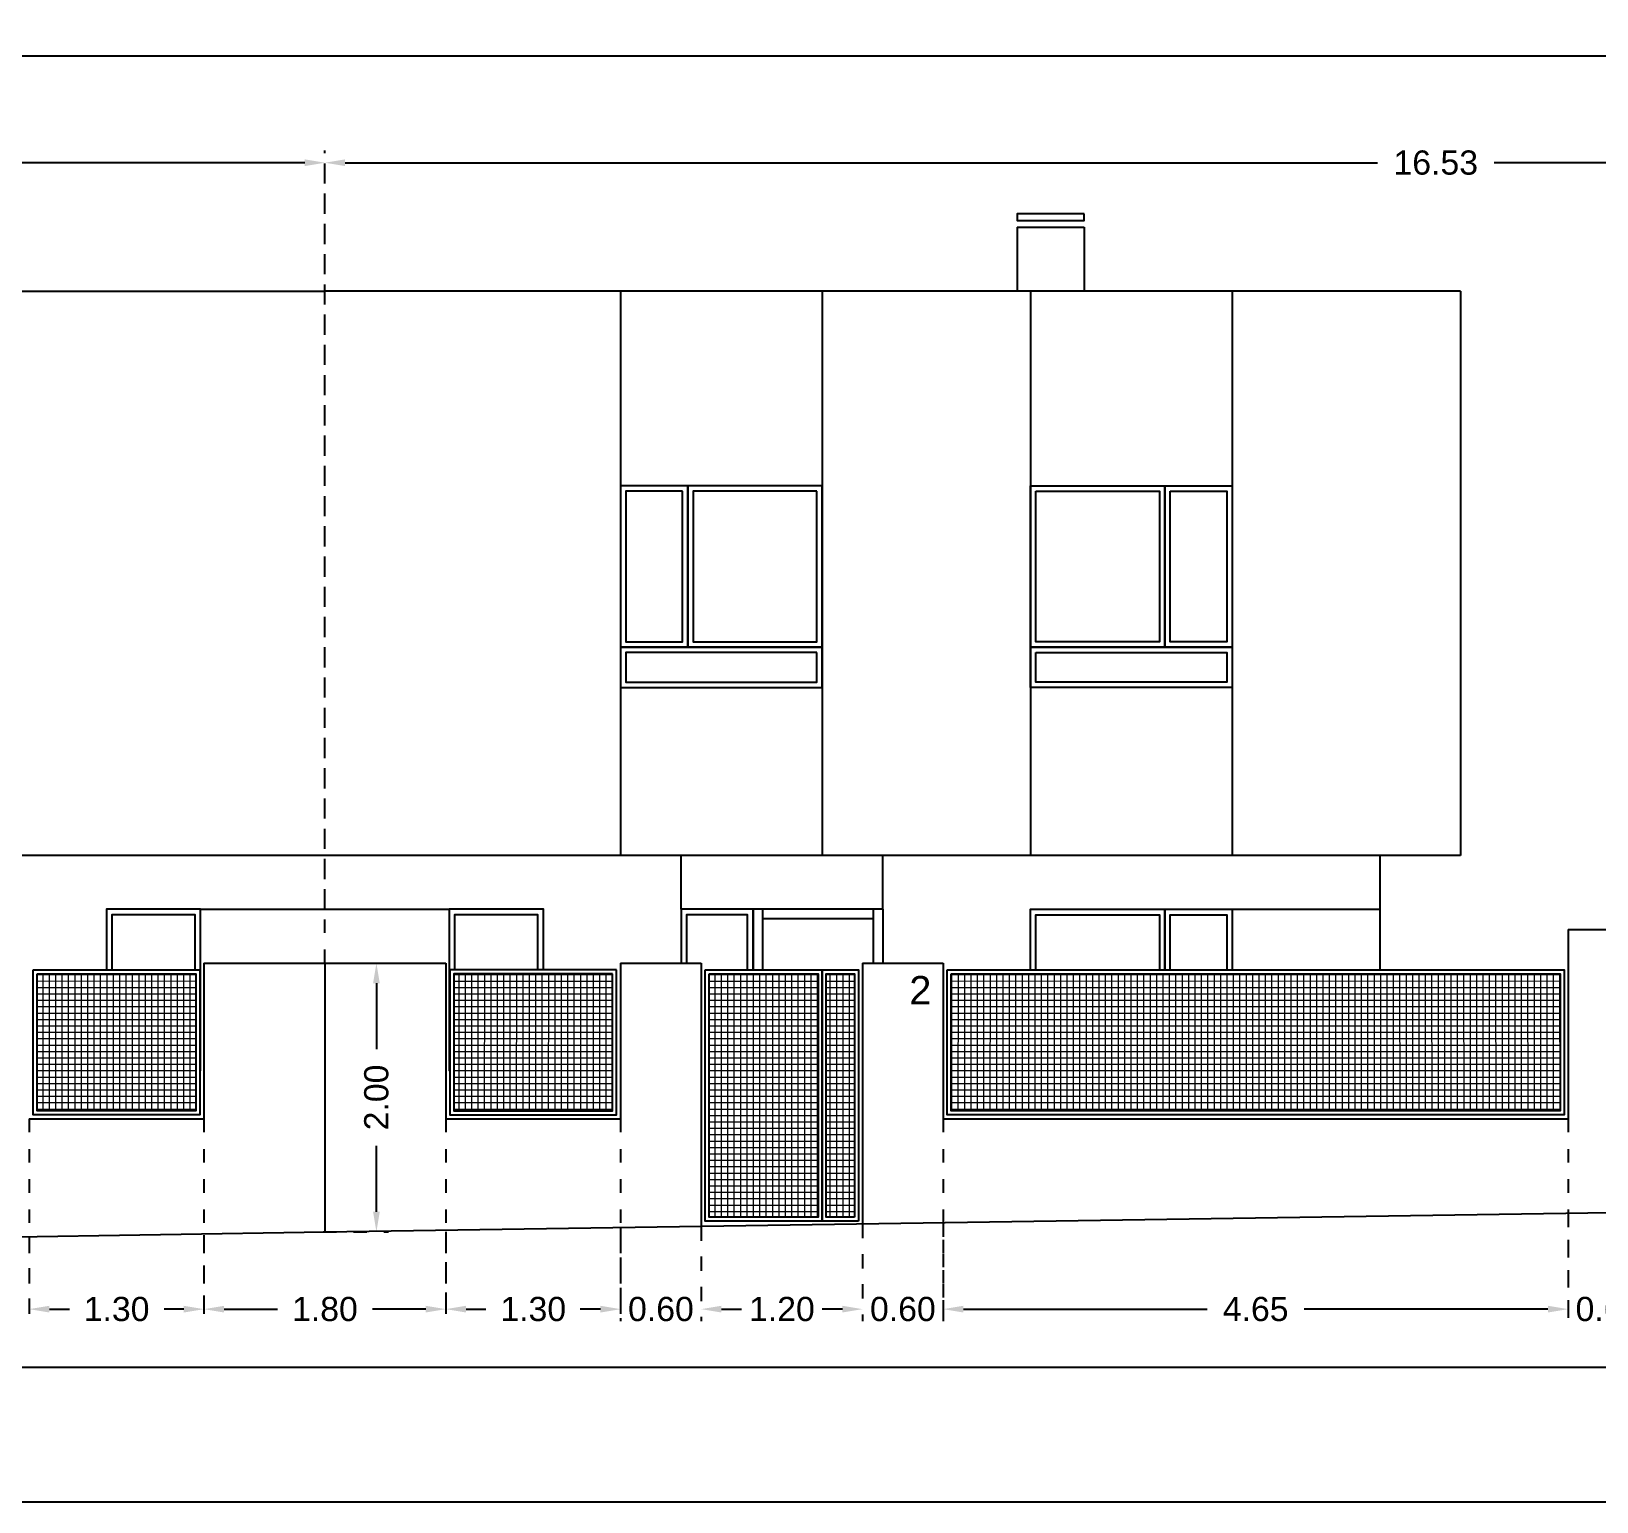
# Model space of a CAD drawing. Header units: millimetres. Extents: x 441061 to 442903, y 4515148 to 4515613.
# Drawn here: x 442279.46 to 442291.1, y 4515512.45 to 4515523.39 of the extents above; entities that cross this region are included whole.
import ezdxf
from ezdxf.enums import TextEntityAlignment as Align

# ---------------------------------------------------------------- set-up
doc = ezdxf.new("R2010")
doc.units = ezdxf.units.MM
doc.linetypes.add('CONTINUA', pattern=[0])
doc.linetypes.add('PUNTOS2', pattern=[0.125, 0, -0.125])
for name, color, linetype in [('01_alzado', 5, 'CONTINUA'), ('01_cotas', 254, 'Continuous'), ('01_ejes', 10, 'Continuous'), ('01_retranqueo', 250, 'Continuous'), ('01_seccion', 7, 'CONTINUA'), ('01_textos', 7, 'Continuous'), ('01_verjas', 254, 'Continuous')]:
    doc.layers.add(name, color=color, linetype=linetype)
doc.layers.add('01_cartela', color=6, linetype='Continuous', plot=False)
doc.layers.add('01_muebles_B', color=254, linetype='Continuous', lineweight=5)
doc.styles.add('Estilo1', font='swissel.ttf')
doc.styles.add('ROMANS', font='romans')
doc.dimstyles.new('DECIMAL-50', dxfattribs={"dimtxt": 0.08, "dimasz": 0.15, "dimexe": 0.09, "dimexo": 0, "dimgap": 0.09, "dimtad": 0, "dimzin": 0, "dimdsep": 46, "dimtxsty": 'ROMANS', "dimcen": 0.09, "dimclrt": 6, "dimadec": 0, "dimazin": 0, "dimtfac": 1.38, "dimtix": 1, "dimtofl": 0, "dimtmove": 2, "dimatfit": 3, "dimldrblk": 'OBLIQUE', "dimfxl": 1, "dimtolj": 1, "dimtzin": 0, "dimarcsym": 0})
pattern_1 = [(90, (174.572723, 0), (-0.047625, 1e-17), []), (180, (174.572723, 0), (-1e-17, -0.047625), [])]

# ---------------------------------------------------------------- blocks, each defined once
blk = doc.blocks.new('*D388')
at = {"layer": '01_cotas', "color": 0, "linetype": 'PUNTOS2', "lineweight": -2, "transparency": 16777216}
for p, q in [((442279.441, 4515515.296), (442279.441, 4515513.79)), ((442278.841, 4515514.401), (442278.841, 4515513.79))]:
    blk.add_line(p, q, dxfattribs=at)
at = {"layer": '01_cotas', "color": 0, "lineweight": -2, "transparency": 16777216}
for p, q in [((442278.691, 4515513.88), (442278.541, 4515513.88)), ((442279.591, 4515513.88), (442279.741, 4515513.88))]:
    blk.add_line(p, q, dxfattribs=at)
at = {"layer": '01_cotas', "color": 0, "transparency": 16777216}
for points in [[(442278.691, 4515513.905), (442278.691, 4515513.855), (442278.841, 4515513.88)], [(442279.591, 4515513.905), (442279.591, 4515513.855), (442279.441, 4515513.88)]]:
    blk.add_solid(points, dxfattribs=at)
at = {"layer": '01_cotas', "color": 7, "transparency": 16777216, "insert": (442279.141, 4515513.88), "char_height": 0.18, "attachment_point": 5, "style": 'Estilo1'}
blk.add_mtext('\\A1;0.60', dxfattribs=at)
blk = doc.blocks.new('*D389')
at = {"layer": '01_cotas', "color": 0, "linetype": 'PUNTOS2', "lineweight": -2, "transparency": 16777216}
for p, q in [((442266.411, 4515516.305), (442266.411, 4515522.5)), ((442281.641, 4515516.455), (442281.641, 4515522.5))]:
    blk.add_line(p, q, dxfattribs=at)
at = {"layer": '01_cotas', "color": 0, "lineweight": -2, "transparency": 16777216}
for p, q in [((442266.561, 4515522.41), (442273.592, 4515522.41)), ((442281.491, 4515522.41), (442274.46, 4515522.41))]:
    blk.add_line(p, q, dxfattribs=at)
at = {"layer": '01_cotas', "color": 0, "transparency": 16777216}
for points in [[(442266.561, 4515522.435), (442266.561, 4515522.385), (442266.411, 4515522.41)], [(442281.491, 4515522.435), (442281.491, 4515522.385), (442281.641, 4515522.41)]]:
    blk.add_solid(points, dxfattribs=at)
at = {"layer": '01_cotas', "color": 7, "transparency": 16777216, "insert": (442274.026, 4515522.41), "char_height": 0.18, "attachment_point": 5, "style": 'Estilo1'}
blk.add_mtext('\\A1;15.23', dxfattribs=at)
blk = doc.blocks.new('*D390')
at = {"layer": '01_cotas', "color": 0, "linetype": 'PUNTOS2', "lineweight": -2, "transparency": 16777216}
for p, q in [((442281.641, 4515516.855), (442281.641, 4515522.5)), ((442298.171, 4515516.805), (442298.171, 4515522.5))]:
    blk.add_line(p, q, dxfattribs=at)
at = {"layer": '01_cotas', "color": 0, "lineweight": -2, "transparency": 16777216}
for p, q in [((442281.791, 4515522.41), (442289.472, 4515522.41)), ((442298.021, 4515522.41), (442290.34, 4515522.41))]:
    blk.add_line(p, q, dxfattribs=at)
at = {"layer": '01_cotas', "color": 0, "transparency": 16777216}
for points in [[(442281.791, 4515522.435), (442281.791, 4515522.385), (442281.641, 4515522.41)], [(442298.021, 4515522.435), (442298.021, 4515522.385), (442298.171, 4515522.41)]]:
    blk.add_solid(points, dxfattribs=at)
at = {"layer": '01_cotas', "color": 7, "transparency": 16777216, "insert": (442289.906, 4515522.41), "char_height": 0.18, "attachment_point": 5, "style": 'Estilo1'}
blk.add_mtext('\\A1;16.53', dxfattribs=at)
blk = doc.blocks.new('*D391')
at = {"layer": '01_cotas', "color": 0, "linetype": 'PUNTOS2', "lineweight": -2, "transparency": 16777216}
for p, q in [((442280.741, 4515515.296), (442280.741, 4515513.79)), ((442279.441, 4515514.41), (442279.441, 4515513.79))]:
    blk.add_line(p, q, dxfattribs=at)
at = {"layer": '01_cotas', "color": 0, "lineweight": -2, "transparency": 16777216}
for p, q in [((442279.591, 4515513.88), (442279.738, 4515513.88)), ((442280.591, 4515513.88), (442280.445, 4515513.88))]:
    blk.add_line(p, q, dxfattribs=at)
at = {"layer": '01_cotas', "color": 0, "transparency": 16777216}
for points in [[(442279.591, 4515513.905), (442279.591, 4515513.855), (442279.441, 4515513.88)], [(442280.591, 4515513.905), (442280.591, 4515513.855), (442280.741, 4515513.88)]]:
    blk.add_solid(points, dxfattribs=at)
at = {"layer": '01_cotas', "color": 7, "transparency": 16777216, "insert": (442280.091, 4515513.88), "char_height": 0.18, "attachment_point": 5, "style": 'Estilo1'}
blk.add_mtext('\\A1;1.30', dxfattribs=at)
blk = doc.blocks.new('*D392')
at = {"layer": '01_cotas', "color": 0, "linetype": 'PUNTOS2', "lineweight": -2, "transparency": 16777216}
for p, q in [((442282.541, 4515515.296), (442282.541, 4515513.79)), ((442280.741, 4515514.431), (442280.741, 4515513.79))]:
    blk.add_line(p, q, dxfattribs=at)
at = {"layer": '01_cotas', "color": 0, "lineweight": -2, "transparency": 16777216}
for p, q in [((442280.891, 4515513.88), (442281.288, 4515513.88)), ((442282.391, 4515513.88), (442281.995, 4515513.88))]:
    blk.add_line(p, q, dxfattribs=at)
at = {"layer": '01_cotas', "color": 0, "transparency": 16777216}
for points in [[(442280.891, 4515513.905), (442280.891, 4515513.855), (442280.741, 4515513.88)], [(442282.391, 4515513.905), (442282.391, 4515513.855), (442282.541, 4515513.88)]]:
    blk.add_solid(points, dxfattribs=at)
at = {"layer": '01_cotas', "color": 7, "transparency": 16777216, "insert": (442281.641, 4515513.88), "char_height": 0.18, "attachment_point": 5, "style": 'Estilo1'}
blk.add_mtext('\\A1;1.80', dxfattribs=at)
blk = doc.blocks.new('*D393')
at = {"layer": '01_cotas', "color": 0, "linetype": 'PUNTOS2', "lineweight": -2, "transparency": 16777216}
for p, q in [((442283.841, 4515515.296), (442283.841, 4515513.79)), ((442282.541, 4515514.455), (442282.541, 4515513.79))]:
    blk.add_line(p, q, dxfattribs=at)
at = {"layer": '01_cotas', "color": 0, "lineweight": -2, "transparency": 16777216}
for p, q in [((442282.691, 4515513.88), (442282.838, 4515513.88)), ((442283.691, 4515513.88), (442283.545, 4515513.88))]:
    blk.add_line(p, q, dxfattribs=at)
at = {"layer": '01_cotas', "color": 0, "transparency": 16777216}
for points in [[(442282.691, 4515513.905), (442282.691, 4515513.855), (442282.541, 4515513.88)], [(442283.691, 4515513.905), (442283.691, 4515513.855), (442283.841, 4515513.88)]]:
    blk.add_solid(points, dxfattribs=at)
at = {"layer": '01_cotas', "color": 7, "transparency": 16777216, "insert": (442283.191, 4515513.88), "char_height": 0.18, "attachment_point": 5, "style": 'Estilo1'}
blk.add_mtext('\\A1;1.30', dxfattribs=at)
blk = doc.blocks.new('*D394')
at = {"layer": '01_cotas', "color": 0, "linetype": 'PUNTOS2', "lineweight": -2, "transparency": 16777216}
for p, q in [((442283.841, 4515514.489), (442283.841, 4515513.79)), ((442284.441, 4515514.497), (442284.441, 4515513.79))]:
    blk.add_line(p, q, dxfattribs=at)
at = {"layer": '01_cotas', "color": 0, "lineweight": -2, "transparency": 16777216}
for p, q in [((442283.691, 4515513.88), (442283.541, 4515513.88)), ((442284.591, 4515513.88), (442284.741, 4515513.88))]:
    blk.add_line(p, q, dxfattribs=at)
at = {"layer": '01_cotas', "color": 0, "transparency": 16777216}
for points in [[(442283.691, 4515513.905), (442283.691, 4515513.855), (442283.841, 4515513.88)], [(442284.591, 4515513.905), (442284.591, 4515513.855), (442284.441, 4515513.88)]]:
    blk.add_solid(points, dxfattribs=at)
at = {"layer": '01_cotas', "color": 7, "transparency": 16777216, "insert": (442284.141, 4515513.88), "char_height": 0.18, "attachment_point": 5, "style": 'Estilo1'}
blk.add_mtext('\\A1;0.60', dxfattribs=at)
blk = doc.blocks.new('*D395')
at = {"layer": '01_cotas', "color": 0, "linetype": 'PUNTOS2', "lineweight": -2, "transparency": 16777216}
for p, q in [((442284.441, 4515514.489), (442284.441, 4515513.79)), ((442285.641, 4515514.515), (442285.641, 4515513.79))]:
    blk.add_line(p, q, dxfattribs=at)
at = {"layer": '01_cotas', "color": 0, "lineweight": -2, "transparency": 16777216}
for p, q in [((442284.591, 4515513.88), (442284.688, 4515513.88)), ((442285.491, 4515513.88), (442285.395, 4515513.88))]:
    blk.add_line(p, q, dxfattribs=at)
at = {"layer": '01_cotas', "color": 0, "transparency": 16777216}
for points in [[(442284.591, 4515513.905), (442284.591, 4515513.855), (442284.441, 4515513.88)], [(442285.491, 4515513.905), (442285.491, 4515513.855), (442285.641, 4515513.88)]]:
    blk.add_solid(points, dxfattribs=at)
at = {"layer": '01_cotas', "color": 7, "transparency": 16777216, "insert": (442285.041, 4515513.88), "char_height": 0.18, "attachment_point": 5, "style": 'Estilo1'}
blk.add_mtext('\\A1;1.20', dxfattribs=at)
blk = doc.blocks.new('*D396')
at = {"layer": '01_cotas', "color": 0, "linetype": 'PUNTOS2', "lineweight": -2, "transparency": 16777216}
for p, q in [((442286.241, 4515515.296), (442286.241, 4515513.79)), ((442285.641, 4515514.508), (442285.641, 4515513.79))]:
    blk.add_line(p, q, dxfattribs=at)
at = {"layer": '01_cotas', "color": 0, "lineweight": -2, "transparency": 16777216}
for p, q in [((442285.491, 4515513.88), (442285.341, 4515513.88)), ((442286.391, 4515513.88), (442286.541, 4515513.88))]:
    blk.add_line(p, q, dxfattribs=at)
at = {"layer": '01_cotas', "color": 0, "transparency": 16777216}
for points in [[(442285.491, 4515513.905), (442285.491, 4515513.855), (442285.641, 4515513.88)], [(442286.391, 4515513.905), (442286.391, 4515513.855), (442286.241, 4515513.88)]]:
    blk.add_solid(points, dxfattribs=at)
at = {"layer": '01_cotas', "color": 7, "transparency": 16777216, "insert": (442285.941, 4515513.88), "char_height": 0.18, "attachment_point": 5, "style": 'Estilo1'}
blk.add_mtext('\\A1;0.60', dxfattribs=at)
blk = doc.blocks.new('*D397')
at = {"layer": '01_cotas', "color": 0, "linetype": 'PUNTOS2', "lineweight": -2, "transparency": 16777216}
for p, q in [((442290.891, 4515515.296), (442290.891, 4515513.79)), ((442286.241, 4515514.517), (442286.241, 4515513.79))]:
    blk.add_line(p, q, dxfattribs=at)
at = {"layer": '01_cotas', "color": 0, "lineweight": -2, "transparency": 16777216}
for p, q in [((442286.391, 4515513.88), (442288.205, 4515513.88)), ((442290.741, 4515513.88), (442288.928, 4515513.88))]:
    blk.add_line(p, q, dxfattribs=at)
at = {"layer": '01_cotas', "color": 0, "transparency": 16777216}
for points in [[(442286.391, 4515513.905), (442286.391, 4515513.855), (442286.241, 4515513.88)], [(442290.741, 4515513.905), (442290.741, 4515513.855), (442290.891, 4515513.88)]]:
    blk.add_solid(points, dxfattribs=at)
at = {"layer": '01_cotas', "color": 7, "transparency": 16777216, "insert": (442288.566, 4515513.88), "char_height": 0.18, "attachment_point": 5, "style": 'Estilo1'}
blk.add_mtext('\\A1;4.65', dxfattribs=at)
blk = doc.blocks.new('*D398')
at = {"layer": '01_cotas', "color": 0, "linetype": 'PUNTOS2', "lineweight": -2, "transparency": 16777216}
for p, q in [((442291.491, 4515514.604), (442291.491, 4515513.79)), ((442290.891, 4515514.59), (442290.891, 4515513.79))]:
    blk.add_line(p, q, dxfattribs=at)
at = {"layer": '01_cotas', "color": 0, "lineweight": -2, "transparency": 16777216}
for p, q in [((442290.741, 4515513.88), (442290.591, 4515513.88)), ((442291.641, 4515513.88), (442291.791, 4515513.88))]:
    blk.add_line(p, q, dxfattribs=at)
at = {"layer": '01_cotas', "color": 0, "transparency": 16777216}
for points in [[(442290.741, 4515513.905), (442290.741, 4515513.855), (442290.891, 4515513.88)], [(442291.641, 4515513.905), (442291.641, 4515513.855), (442291.491, 4515513.88)]]:
    blk.add_solid(points, dxfattribs=at)
at = {"layer": '01_cotas', "color": 7, "transparency": 16777216, "insert": (442291.191, 4515513.88), "char_height": 0.18, "attachment_point": 5, "style": 'Estilo1'}
blk.add_mtext('\\A1;0.60', dxfattribs=at)
blk = doc.blocks.new('*D532')
at = {"layer": '01_cotas', "color": 0, "linetype": 'PUNTOS2', "lineweight": -2, "transparency": 16777216}
for p, q in [((442281.641, 4515516.455), (442282.114, 4515516.455)), ((442281.628, 4515514.455), (442282.114, 4515514.455))]:
    blk.add_line(p, q, dxfattribs=at)
at = {"layer": '01_cotas', "color": 0, "lineweight": -2, "transparency": 16777216}
for p, q in [((442282.024, 4515516.305), (442282.024, 4515515.815)), ((442282.024, 4515514.605), (442282.024, 4515515.095))]:
    blk.add_line(p, q, dxfattribs=at)
at = {"layer": '01_cotas', "color": 0, "transparency": 16777216}
for points in [[(442281.999, 4515516.305), (442282.049, 4515516.305), (442282.024, 4515516.455)], [(442281.999, 4515514.605), (442282.049, 4515514.605), (442282.024, 4515514.455)]]:
    blk.add_solid(points, dxfattribs=at)
at = {"layer": '01_cotas', "color": 7, "transparency": 16777216, "insert": (442282.024, 4515515.455), "char_height": 0.18, "attachment_point": 5, "rotation": 90, "style": 'Estilo1'}
blk.add_mtext('\\A1;2.00', dxfattribs=at)

msp = doc.modelspace()

# ---------------------------------------------------------------- hatches: boundary and pattern name
at = {"layer": '01_muebles_B'}
h = msp.add_hatch(dxfattribs=at)
h.set_pattern_fill('ANSI37', color=256, scale=0.015, angle=45)
h.set_pattern_definition(pattern_1)
h.paths.add_polyline_path([(442279.501, 4515516.375), (442280.681, 4515516.375), (442280.681, 4515515.356), (442279.501, 4515515.356)])
h = msp.add_hatch(dxfattribs=at)
h.set_pattern_fill('ANSI37', color=256, scale=0.015, angle=45)
h.set_pattern_definition(pattern_1)
h.paths.add_polyline_path([(442283.781, 4515516.375), (442282.601, 4515516.375), (442282.601, 4515515.356), (442283.781, 4515515.356)])
h = msp.add_hatch(dxfattribs=at)
h.set_pattern_fill('ANSI37', color=256, scale=0.015, angle=45)
h.set_pattern_definition(pattern_1)
h.paths.add_polyline_path([(442284.501, 4515516.375), (442285.311, 4515516.375), (442285.311, 4515514.564), (442284.501, 4515514.564)])
h = msp.add_hatch(dxfattribs=at)
h.set_pattern_fill('ANSI37', color=256, scale=0.015, angle=45)
h.set_pattern_definition(pattern_1)
h.paths.add_polyline_path([(442285.581, 4515514.564), (442285.371, 4515514.564), (442285.371, 4515516.375), (442285.581, 4515516.375)])
h = msp.add_hatch(dxfattribs=at)
h.set_pattern_fill('ANSI37', color=256, scale=0.015, angle=45)
h.set_pattern_definition(pattern_1)
h.paths.add_polyline_path([(442286.301, 4515516.375), (442290.831, 4515516.375), (442290.831, 4515515.356), (442286.301, 4515515.356)])

# ---------------------------------------------------------------- linework, layer by layer
at = {"layer": '01_alzado'}
for p, q in [((442286.791, 4515521.931, 0), (442287.291, 4515521.931, 0)), ((442286.791, 4515521.931, 0), (442286.791, 4515521.455, 0)), ((442287.291, 4515521.931, 0), (442287.291, 4515521.455, 0)), ((442273.191, 4515521.455, 0), (442281.641, 4515521.455, 0)), ((442290.091, 4515521.455, 0), (442281.641, 4515521.455, 0)), ((442283.841, 4515521.455, 0), (442283.841, 4515517.255, 0)), ((442285.341, 4515521.455, 0), (442285.341, 4515517.255, 0)), ((442286.891, 4515521.455, 0), (442286.891, 4515517.255, 0)), ((442288.391, 4515521.455, 0), (442288.391, 4515517.255, 0)), ((442290.091, 4515521.455, 0), (442290.091, 4515517.255, 0)), ((442290.091, 4515517.255, 0), (442273.191, 4515517.255, 0)), ((442284.291, 4515516.855, 0), (442284.291, 4515517.255, 0)), ((442285.791, 4515516.855, 0), (442285.791, 4515517.255, 0)), ((442289.491, 4515517.255, 0), (442289.491, 4515516.405, 0)), ((442280.716, 4515516.855, 0), (442282.566, 4515516.855, 0)), ((442284.291, 4515516.855, 0), (442284.291, 4515516.455, 0)), ((442285.791, 4515516.855, 0), (442284.291, 4515516.855, 0)), ((442284.826, 4515516.855, 0), (442284.826, 4515516.405, 0)), ((442285.721, 4515516.855, 0), (442284.896, 4515516.855, 0)), ((442284.896, 4515516.855, 0), (442284.896, 4515516.405, 0)), ((442285.721, 4515516.855, 0), (442285.721, 4515516.455, 0)), ((442285.791, 4515516.855, 0), (442285.791, 4515516.455, 0)), ((442288.391, 4515516.855, 0), (442289.491, 4515516.855, 0)), ((442285.721, 4515516.785, 0), (442284.896, 4515516.785, 0))]:
    msp.add_line(p, q, dxfattribs=at)
at = {"layer": '01_alzado', "elevation": 0}
for points in [[(442263.258, 4515523.204), (442300.024, 4515523.204), (442300.024, 4515513.447), (442263.258, 4515513.447)], [(442287.291, 4515522.029), (442286.791, 4515522.029), (442286.791, 4515521.98), (442287.291, 4515521.98)]]:
    msp.add_lwpolyline(points, close=True, dxfattribs=at)
at = {"layer": '01_alzado', "color": 5, "elevation": 0}
for points in [[(442284.341, 4515520.005), (442283.841, 4515520.005), (442283.841, 4515518.805), (442284.341, 4515518.805)], [(442285.341, 4515520.005), (442284.341, 4515520.005), (442284.341, 4515518.805), (442285.341, 4515518.805)], [(442286.891, 4515520.005), (442287.891, 4515520.005), (442287.891, 4515518.805), (442286.891, 4515518.805)], [(442287.891, 4515520.005), (442288.391, 4515520.005), (442288.391, 4515518.805), (442287.891, 4515518.805)], [(442285.341, 4515518.805), (442283.841, 4515518.805), (442283.841, 4515518.505), (442285.341, 4515518.505)], [(442286.891, 4515518.805), (442288.391, 4515518.805), (442288.391, 4515518.505), (442286.891, 4515518.505)]]:
    msp.add_lwpolyline(points, close=True, dxfattribs=at)
at = {"layer": '01_alzado', "color": 254, "elevation": 0}
for points in [[(442284.301, 4515519.965), (442283.881, 4515519.965), (442283.881, 4515518.845), (442284.301, 4515518.845)], [(442285.301, 4515519.965), (442284.381, 4515519.965), (442284.381, 4515518.845), (442285.301, 4515518.845)], [(442286.931, 4515519.965), (442287.851, 4515519.965), (442287.851, 4515518.845), (442286.931, 4515518.845)], [(442287.931, 4515519.965), (442288.351, 4515519.965), (442288.351, 4515518.845), (442287.931, 4515518.845)], [(442285.301, 4515518.765), (442283.881, 4515518.765), (442283.881, 4515518.545), (442285.301, 4515518.545)], [(442286.931, 4515518.765), (442288.351, 4515518.765), (442288.351, 4515518.545), (442286.931, 4515518.545)]]:
    msp.add_lwpolyline(points, close=True, dxfattribs=at)
at = {"layer": '01_alzado', "color": 5, "elevation": 0}
for points in [[(442280.711, 4515515.655), (442280.716, 4515515.655), (442280.716, 4515516.855), (442280.016, 4515516.855), (442280.016, 4515516.405)], [(442283.266, 4515516.405), (442283.266, 4515516.855), (442282.566, 4515516.855), (442282.566, 4515515.655), (442282.571, 4515515.655)], [(442286.891, 4515516.405), (442286.891, 4515516.855), (442287.891, 4515516.855), (442287.891, 4515516.405)], [(442287.891, 4515516.405), (442287.891, 4515516.855), (442288.391, 4515516.855), (442288.391, 4515516.405)]]:
    msp.add_lwpolyline(points, dxfattribs=at)
at = {"layer": '01_alzado', "color": 254, "elevation": 0}
for points in [[(442280.676, 4515516.405), (442280.676, 4515516.815), (442280.056, 4515516.815), (442280.056, 4515516.405)], [(442283.226, 4515516.405), (442283.226, 4515516.815), (442282.606, 4515516.815), (442282.606, 4515516.405)], [(442284.786, 4515516.405), (442284.786, 4515516.815), (442284.331, 4515516.815), (442284.331, 4515516.455)], [(442286.931, 4515516.405), (442286.931, 4515516.815), (442287.851, 4515516.815), (442287.851, 4515516.405)], [(442287.931, 4515516.405), (442287.931, 4515516.815), (442288.351, 4515516.815), (442288.351, 4515516.405)]]:
    msp.add_lwpolyline(points, dxfattribs=at)
at = {"layer": '01_alzado', "elevation": 0}
msp.add_lwpolyline([(442284.826, 4515516.405), (442284.826, 4515516.855), (442284.291, 4515516.855), (442284.291, 4515516.455)], dxfattribs=at)
at = {"layer": '01_cartela', "color": 3, "elevation": 0}
msp.add_lwpolyline([(442262.258, 4515555.517), (442262.258, 4515512.447), (442323.534, 4515512.447), (442323.534, 4515555.517)], close=True, dxfattribs=at)
at = {"layer": '01_ejes', "color": 10, "ltscale": 0.25}
msp.add_line((442281.641, 4515516.455, 0), (442281.641, 4515514.455, 0), dxfattribs=at)
at = {"layer": '01_retranqueo', "color": 170}
for p, q in [((442281.641, 4515514.455, 0), (442298.471, 4515514.71, 0)), ((442266.411, 4515514.205, 0), (442281.641, 4515514.455, 0))]:
    msp.add_line(p, q, dxfattribs=at)
at = {"layer": '01_seccion'}
for p, q in [((442290.891, 4515516.705, 0), (442290.891, 4515515.296, 0)), ((442290.891, 4515516.705, 0), (442291.491, 4515516.705, 0)), ((442280.741, 4515516.455, 0), (442280.741, 4515515.296, 0)), ((442280.741, 4515516.455, 0), (442282.541, 4515516.455, 0)), ((442282.541, 4515516.455, 0), (442282.541, 4515515.296, 0)), ((442283.841, 4515516.455, 0), (442283.841, 4515515.296, 0)), ((442283.841, 4515516.455, 0), (442284.441, 4515516.455, 0)), ((442284.441, 4515516.455, 0), (442284.441, 4515514.497, 0)), ((442285.641, 4515516.455, 0), (442285.641, 4515514.515, 0)), ((442285.641, 4515516.455, 0), (442286.241, 4515516.455, 0)), ((442286.241, 4515516.455, 0), (442286.241, 4515515.296, 0)), ((442279.441, 4515515.296, 0), (442280.741, 4515515.296, 0)), ((442282.541, 4515515.296, 0), (442283.841, 4515515.296, 0)), ((442286.241, 4515515.296, 0), (442290.891, 4515515.296, 0))]:
    msp.add_line(p, q, dxfattribs=at)
at = {"layer": '01_verjas'}
for points, elevation in [([(442279.471, 4515516.405), (442280.711, 4515516.405), (442280.711, 4515515.326), (442279.471, 4515515.326)], 0), ([(442279.501, 4515516.375), (442280.681, 4515516.375), (442280.681, 4515515.356), (442279.501, 4515515.356)], 0), ([(442283.811, 4515516.405), (442282.571, 4515516.405), (442282.571, 4515515.326), (442283.811, 4515515.326)], 0), ([(442283.781, 4515516.375), (442282.601, 4515516.375), (442282.601, 4515515.356), (442283.781, 4515515.356)], 0), ([(442284.471, 4515516.405), (442285.341, 4515516.405), (442285.341, 4515514.534), (442284.471, 4515514.534)], 839.271), ([(442284.501, 4515516.375), (442285.311, 4515516.375), (442285.311, 4515514.564), (442284.501, 4515514.564)], 839.271), ([(442285.611, 4515514.534), (442285.341, 4515514.534), (442285.341, 4515516.405), (442285.611, 4515516.405)], 839.271), ([(442285.581, 4515514.564), (442285.371, 4515514.564), (442285.371, 4515516.375), (442285.581, 4515516.375)], 839.271), ([(442286.271, 4515516.405), (442290.861, 4515516.405), (442290.861, 4515515.326), (442286.271, 4515515.326)], 0), ([(442286.301, 4515516.375), (442290.831, 4515516.375), (442290.831, 4515515.356), (442286.301, 4515515.356)], 0)]:
    msp.add_lwpolyline(points, close=True, dxfattribs=dict(at, elevation=elevation))

# ---------------------------------------------------------------- texts
at = {"layer": '01_textos', "color": 7, "style": 'Estilo1'}
msp.add_text('2', height=0.212, dxfattribs=at).set_placement((442286.071, 4515516.147, 0), align=Align.CENTER)

# ---------------------------------------------------------------- dimensions: what is measured, and where the dimension line sits
at = {"layer": '01_cotas', "color": 251}
for base, p1, p2, picture, middle in [((442266.411, 4515522.41), (442281.641, 4515516.455, 0), (442266.411, 4515516.305), '*D389', (442274.026, 4515522.41)), ((442281.641, 4515522.41), (442298.171, 4515516.805, 0), (442281.641, 4515516.855, 0), '*D390', (442289.906, 4515522.41)), ((442279.441, 4515513.88), (442278.841, 4515514.401), (442279.441, 4515515.296, 0), '*D388', (442279.141, 4515513.88)), ((442280.741, 4515513.88), (442279.441, 4515514.41), (442280.741, 4515515.296, 0), '*D391', (442280.091, 4515513.88)), ((442282.541, 4515513.88), (442280.741, 4515514.431), (442282.541, 4515515.296, 0), '*D392', (442281.641, 4515513.88)), ((442283.841, 4515513.88), (442282.541, 4515514.455), (442283.841, 4515515.296, 0), '*D393', (442283.191, 4515513.88)), ((442286.241, 4515513.88), (442285.641, 4515514.508), (442286.241, 4515515.296, 0), '*D396', (442285.941, 4515513.88)), ((442290.891, 4515513.88), (442286.241, 4515514.517), (442290.891, 4515515.296, 0), '*D397', (442288.566, 4515513.88)), ((442291.491, 4515513.88), (442290.891, 4515514.59), (442291.491, 4515514.604, 0), '*D398', (442291.191, 4515513.88)), ((442283.841, 4515513.88), (442284.441, 4515514.497, 0), (442283.841, 4515514.489), '*D394', (442284.141, 4515513.88)), ((442285.641, 4515513.88), (442284.441, 4515514.489), (442285.641, 4515514.515, 0), '*D395', (442285.041, 4515513.88))]:
    dim = msp.add_linear_dim(base=base, p1=p1, p2=p2, dimstyle='DECIMAL-50', override={"dimtxt": 0.18, "dimtxsty": 'Estilo1', "dimsah": 1, "dimclrt": 7, "dimfxl": 0.09, "dimarcsym": 2}, dxfattribs=at)
    dim.commit()
    dim.dimension.update_dxf_attribs({"geometry": picture, "text_midpoint": middle})
dim = msp.add_linear_dim(base=(442282.024, 4515514.455, 0), p1=(442281.641, 4515516.455, -837.551), p2=(442281.628, 4515514.455, 0), angle=90, dimstyle='DECIMAL-50', override={"dimtxt": 0.18, "dimtxsty": 'Estilo1', "dimsah": 1, "dimclrt": 7, "dimfxl": 0.09, "dimarcsym": 2}, dxfattribs=at)
dim.commit()
dim.dimension.update_dxf_attribs({"geometry": '*D532', "text_midpoint": (442282.024, 4515515.455, 0)})

doc.saveas('drawing.dxf')
